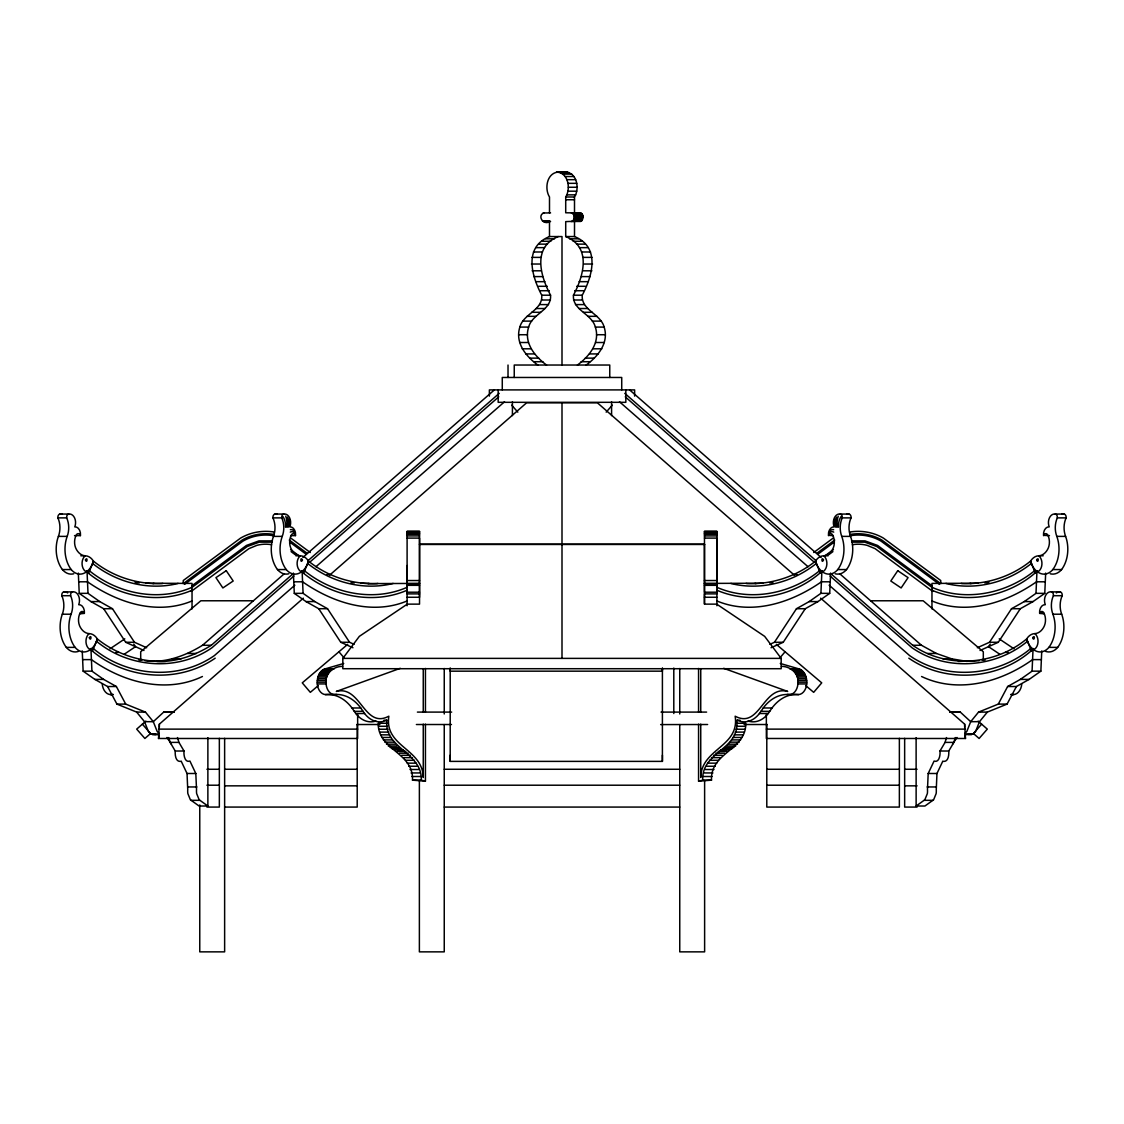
<?xml version="1.0" encoding="UTF-8"?>
<svg xmlns="http://www.w3.org/2000/svg" width="1124" height="1124" viewBox="0 0 1124 1124"><rect width="100%" height="100%" fill="white"/><g stroke="black" fill="none" stroke-linecap="round" stroke-linejoin="round"><path stroke-width="1.5" d="M192.035 608.941L192.035 583.412L146.12 583.23M181.147 761.074L187.034 773.495L187.736 789.568A13.853 9.793 -90 0 0 187.863 793.614L190.377 799.782L199.074 806.02L207.87 806.02L207.884 737.639M407.099 605.752L407.099 565.527M423.256 724.137L423.256 777.499C422.821 748.429 384.099 746.87 388.848 716.185C364.12 729.476 360.874 684.895 336.329 691.429L400.299 668.316M425.434 712.096L425.434 668.457M662.401 668.429L662.401 761.384L450.204 761.384L450.204 668.429M562 658.383L562 544.185M577.427 365.033C589.271 356.378 600.385 342.736 595.355 327.084C591.912 313.737 572.2 310.238 573.451 295.205C583.581 276.082 591.912 247.111 565.709 236.56L565.723 221.611L581.515 221.021L582.963 216.061L582.162 214.08L579.956 212.787M586.208 365.033C598.066 356.378 609.166 342.736 604.15 327.084C600.694 313.737 580.996 310.238 582.246 295.205C592.376 276.082 600.708 247.111 574.505 236.56L574.519 221.611M698.566 781.166L702.711 780.154C701.432 752.251 737.555 750.214 736.979 723.252L745.774 723.252C746.336 750.214 710.227 752.251 711.506 780.154L698.566 781.166L698.566 724.179M700.744 712.096L700.744 668.71M904.651 738.327L904.651 807.074L917.086 807.074M916.116 737.639L916.13 806.02L924.926 806.02L933.623 799.782L936.137 793.614A13.853 9.793 90 0 0 936.264 789.568L936.966 773.495L942.853 761.074M931.965 608.941L931.965 583.412L977.88 583.23M964.645 727.284L964.645 724.165L820.661 598.179M766.357 713.571L766.357 738.482L965.474 738.482L964.645 724.165M537.792 365.033C525.934 356.378 514.834 342.736 519.85 327.084C523.306 313.737 543.004 310.238 541.754 295.205C531.624 276.082 523.292 247.111 549.495 236.56L562 236.56L562 365.033M546.573 365.033C534.729 356.378 523.615 342.736 528.645 327.084C532.088 313.737 551.8 310.238 550.549 295.205C540.419 276.082 532.088 247.111 558.291 236.56M736.979 723.252L737.133 720.189A31.711 22.424 90 0 0 759.431 713.515L763.238 707.98A49.358 34.9 90 0 1 787.123 694.463L789.877 694.576A12.097 8.556 90 0 0 797.928 683.926C799.431 674.161 791.071 666.279 781.433 666.363M787.123 694.463L798.672 694.576A12.097 8.556 90 0 0 806.709 683.926C807.215 678.011 804.854 670.466 798.504 668.766L780.281 663.469M769.884 644.333L774.45 642.268L796.466 608.716L809.196 601.579L820.913 593.346L821.883 571.343C794.345 596.493 751.549 605.091 716.901 590.24M771.05 647.747L783.245 642.268L805.262 608.716L817.991 601.579L829.709 593.346L830.608 573.085M965.01 733.255A15.188 10.734 90 0 0 966.921 731.246L970.7 721.678L978.554 712.096L998.281 704.102L1007.624 686.525L1020.353 679.402L1032.071 671.154L1033.04 649.166C1000.037 679.809 946.043 684.08 908.81 658.172M977.332 647.747L989.513 642.268L1011.53 608.716L1024.259 601.579L1035.991 593.346L1036.96 571.343C1009.422 596.493 966.626 605.091 931.965 590.24M1007.624 686.525L1016.405 686.525L1029.134 679.402L1040.866 671.154L1041.751 650.908M980.03 650.487L998.309 642.268L1020.325 608.716L1033.054 601.579L1044.772 593.346L1045.671 573.085M425.434 724.179L425.434 781.166L421.289 780.154C422.385 752.082 383.776 748.696 386.867 720.189A31.711 22.424 -90 0 1 364.569 713.515L360.762 707.98A49.358 34.9 -90 0 0 336.877 694.463L325.328 694.576A12.097 8.556 -90 0 1 317.291 683.926C316.785 678.011 319.146 670.466 325.496 668.766L343.719 663.469M336.877 694.463L334.123 694.576A12.097 8.556 -90 0 1 326.072 683.926C324.569 674.161 332.929 666.279 342.567 666.363M168.698 737.555L170.145 742.388L175.246 751.015C174.965 754.654 175.456 761.721 180.388 761.482M177.48 737.555L178.941 742.388L184.027 751.015C183.521 754.626 184.715 763.126 189.928 761.074L195.815 773.495L196.531 789.568A13.853 9.793 -90 0 0 196.658 793.614L199.173 799.782L207.87 806.02M916.13 806.02L924.827 799.782L927.342 793.614A13.853 9.793 90 0 0 927.469 789.568L928.185 773.495L934.072 761.074C939.285 763.126 940.479 754.626 939.973 751.015L945.059 742.388L946.52 737.555M580.757 212.942L565.709 212.787L565.709 196.995C570.739 188.944 568.589 173.756 557.771 172.141M571.161 221.611C575.333 221.007 575.333 213.391 571.161 212.787M574.505 212.787L574.505 196.995C579.534 188.944 577.385 173.756 566.566 172.141M357.643 713.571L357.643 738.482L158.526 738.482L159.355 724.165L303.339 598.179M158.526 738.482L159.074 735.18M943.612 761.482C948.544 761.721 949.035 754.654 948.754 751.015L953.855 742.388L955.302 737.555M1016.405 686.525L1007.076 704.102L987.35 712.096L979.482 721.678L975.716 731.246A15.188 10.734 90 0 1 972.696 734.056L965.628 734.689M835.188 573.788A19.277 13.628 -90 0 0 846.527 569.559A27.988 19.796 -90 0 0 850.545 536.387A18.279 12.926 -90 0 1 851.037 517.883A3.231 2.29 -90 0 0 849.013 514.061L840.218 514.061A8.613 6.084 -90 0 0 834.387 517.813A8.613 6.084 -90 0 0 834.149 526.875A7.615 5.381 -90 0 0 828.444 535.347L832.954 535.628M1050.252 573.788A19.277 13.628 90 0 0 1061.604 569.559A27.988 19.796 90 0 0 1065.608 536.387A18.279 12.926 90 0 1 1066.1 517.883A3.231 2.29 90 0 0 1064.077 514.061L1055.281 514.061A8.613 6.084 90 0 0 1049.451 517.813A8.613 6.084 90 0 0 1049.226 526.875A7.615 5.381 90 0 0 1043.508 535.347L1049.479 535.628M192.035 590.24C157.88 605.035 117.037 596.31 88.571 573.338L93.447 561.143A15.68 11.085 -90 0 0 85.227 555.79A16.72 11.816 -90 0 1 76.544 549.706A11.788 8.332 -90 0 1 76.348 534.841A3.4 2.403 -90 0 1 80.38 535.628L74.521 535.628M215.19 658.172C178.365 683.828 126.534 679.486 92.491 651.161L97.367 638.966A15.68 11.085 90 0 0 89.133 633.613A16.72 11.816 -90 0 1 80.45 627.529A11.788 8.332 -90 0 1 80.268 612.664A3.4 2.403 -90 0 1 84.3 613.451L79.959 613.648M407.099 590.24C372.943 605.035 332.1 596.31 303.635 573.338L308.51 561.143A15.68 11.085 90 0 0 300.291 555.79A16.72 11.816 90 0 1 291.608 549.706A11.788 8.332 90 0 1 291.411 534.841A3.4 2.403 90 0 1 295.443 535.628L291.046 535.628M80.38 535.628L80.492 535.347A7.615 5.381 -90 0 0 74.774 526.875A8.613 6.084 -90 0 0 74.549 517.813A8.613 6.084 -90 0 0 68.719 514.061L59.923 514.061A3.231 2.29 -90 0 0 57.9 517.883A18.279 12.926 -90 0 1 58.392 536.387A27.988 19.796 -90 0 0 62.396 569.559A19.277 13.628 -90 0 0 73.748 573.788M295.443 535.628L295.556 535.347A7.615 5.381 90 0 0 289.852 526.875A8.613 6.084 90 0 0 289.613 517.813A8.613 6.084 90 0 0 283.782 514.061L274.987 514.061A3.231 2.29 90 0 0 272.963 517.883A18.279 12.926 90 0 1 273.455 536.387A27.988 19.796 90 0 0 277.473 569.559A19.277 13.628 90 0 0 288.812 573.788M957.002 737.47L952.576 744.172M990.258 644.094L988.516 646.679L999.924 654.337M748.022 721.018A31.711 22.424 90 0 0 768.212 713.515L772.019 707.98A49.358 34.9 90 0 1 795.918 694.463L798.672 694.576M419.533 544.185L704.467 544.185L704.467 604.136L716.719 604.136L764.657 636.353L781.18 658.383L781.18 668.71L342.82 668.71L342.82 658.383L359.343 636.353L407.281 604.136L419.533 604.136L419.533 538.101L407.099 538.101M780.042 657.695L785.072 651.779M606.173 412.157L612.313 405.146M981.631 724.165L973.44 733.522L979.116 738.482L987.308 729.125L978.161 721.13M173.883 712.096L163.697 712.096L153.3 721.678L144.518 721.678L136.65 712.096L116.924 704.102L107.595 686.525L94.866 679.402L83.134 671.154L82.249 650.908M144.954 660.757C165.298 663.413 185.432 655.798 202.531 645.274L284.414 573.633M302.89 557.448L494.391 389.902M156.812 661.432C176.173 662.261 195.07 655.418 211.326 645.274L293.195 573.633M307.723 560.918L499.225 393.358M293.954 576.008L212.043 647.691C177.395 671.899 128.558 667.881 96.453 641.228M309.817 562.141L498.747 396.828M294.853 585.211L214.417 655.573C178.084 680.905 126.956 676.592 93.376 648.632L90.44 648.632M315.942 566.749L504.507 401.788M145.839 721.13L136.692 729.125L144.884 738.482L150.56 733.522L142.369 724.165M329.753 575.052L526.608 402.799L597.392 402.799L794.246 575.052M347.667 644.361L302.272 682.858L310.322 692.342L318.176 685.682M62.396 569.559L71.191 569.559A19.277 13.628 -90 0 0 86.379 571.891L86.604 571.723A20.049 14.176 -90 0 0 93.447 561.143C112.639 576.556 137.114 584.522 161.687 583.609L162.854 583.412M79.902 613.451L84.412 613.17A7.615 5.381 -90 0 0 78.694 604.684A8.613 6.084 -90 0 0 78.469 595.636A8.613 6.084 -90 0 0 72.624 591.884L63.843 591.884A3.231 2.29 -90 0 0 61.806 595.706A18.279 12.926 -90 0 1 62.312 614.21A27.988 19.796 -90 0 0 66.316 647.382L75.111 647.382A19.277 13.628 -90 0 0 90.299 649.714L90.51 649.546A20.049 14.176 -90 0 0 97.367 638.966C116.559 654.379 141.034 662.345 165.607 661.432M277.473 569.559L286.255 569.559A19.277 13.628 90 0 0 301.457 571.891L301.668 571.723A20.035 14.162 -90 0 0 308.51 561.143C327.702 576.556 352.177 584.522 376.751 583.609L377.917 583.412M184.631 584.297L242.967 541.122C252.113 535.783 263.142 533.9 273.568 535.698M191.67 585.969L246.395 545.463L258.97 540.883L272.43 540.883M191.586 587.697L247.224 546.517L259.251 542.147L272.149 542.147M813.706 552.516L833.179 538.101M816.839 553.303L834.725 540.068M817.78 554.287L834.191 542.133M825.086 555.748L833.432 549.58M828.767 554.694L832.912 551.631M191.235 591.407L248.896 548.653L256.932 545.323A34.268 34.268 0 0 1 271.587 544.704M828.557 535.628A3.4 2.403 -90 0 1 832.589 534.841A11.788 8.332 -90 0 1 832.392 549.706A16.72 11.816 -90 0 1 823.709 555.79A15.68 11.085 -90 0 0 815.49 561.143L816.389 563.405C792.87 582.288 760.962 590.788 731.443 583.609L730.895 583.412M1043.62 535.628A3.4 2.403 90 0 1 1047.652 534.841A11.788 8.332 90 0 1 1047.456 549.706A16.72 11.816 90 0 1 1038.773 555.79A15.68 11.085 90 0 0 1030.553 561.143L1031.453 563.405C1007.933 582.288 976.039 590.788 946.506 583.609L945.958 583.412M1044.041 613.648L1039.7 613.451A3.4 2.403 90 0 1 1043.732 612.664A11.788 8.332 90 0 1 1043.55 627.529A16.72 11.816 90 0 1 1034.867 633.613A15.68 11.085 -90 0 0 1026.634 638.966L1027.547 641.228C995.442 667.881 946.605 671.899 911.957 647.691L830.046 576.008M110.011 648.801L124.806 638.868M124.076 654.337L135.484 646.679L133.742 644.094M544.044 212.787C536.921 215.387 543.047 225.783 549.903 221.611M746.083 583.412L747.249 583.609C771.823 584.522 796.298 576.556 815.49 561.143A20.035 14.162 90 0 0 822.332 571.723L822.543 571.891A19.277 13.628 -90 0 0 837.745 569.559L846.527 569.559M830.805 573.633L912.674 645.274C946.829 669.173 994.965 665.197 1026.634 638.966A20.049 14.176 90 0 0 1033.49 649.546L1033.701 649.714A19.277 13.628 90 0 0 1048.889 647.382L1057.684 647.382A27.988 19.796 90 0 0 1061.688 614.21A18.279 12.926 90 0 1 1062.194 595.706A3.231 2.29 90 0 0 1060.157 591.884L1051.376 591.884A8.613 6.084 90 0 0 1045.531 595.636A8.613 6.084 90 0 0 1045.306 604.684A7.615 5.381 90 0 0 1039.588 613.17L1044.098 613.451M178.042 583.412L177.494 583.609C147.961 590.788 116.067 582.288 92.547 563.405M192.035 587.318C158.217 602.141 117.669 593.627 89.456 570.809L86.534 570.809M192.035 600.961C156.756 615.671 117.416 602.689 87.503 581.796L78.708 581.796M393.105 583.412L392.557 583.609C363.038 590.788 331.13 582.288 307.611 563.405M407.099 600.961C371.819 615.671 332.479 602.689 302.567 581.796L293.786 581.796M202.432 676.508C165.664 694 123.134 682.296 91.423 659.619L82.628 659.619M961.146 583.412L962.313 583.609C986.886 584.522 1011.361 576.556 1030.553 561.143A20.049 14.176 90 0 0 1037.396 571.723L1037.621 571.891A19.277 13.628 90 0 0 1052.809 569.559L1061.604 569.559M557.434 172.141C546.615 173.756 544.466 188.944 549.495 196.995L549.495 212.787M563.658 172.59L566.229 172.141M152.892 583.609L154.058 583.412M361.183 583.23L369.122 583.412M849.632 532.073C861.153 530.078 873.32 532.214 883.422 538.101L940.76 580.532L940.76 583.651L881.862 540.068C872.379 534.518 860.956 532.565 850.151 534.434M850.432 535.698C860.858 533.9 871.887 535.783 881.033 541.122L939.369 584.297M851.571 540.883L865.03 540.883L877.605 545.463L932.33 585.969M851.851 542.147L864.749 542.147L876.776 546.517L932.414 587.697M113.018 694.463L110.264 694.576A12.097 8.556 90 0 1 102.214 683.926M704.467 583.412L762.817 583.23M769.589 582.836L772.975 582.639M984.652 582.836L988.052 582.639M958.393 661.432L979.046 660.757M144.518 721.678L148.284 731.246A15.188 10.734 -90 0 0 151.304 734.056L155.646 734.52M979.482 721.678L970.7 721.678L960.303 712.096L949.878 712.166M325.328 694.576L328.082 694.463A49.358 34.9 -90 0 1 351.981 707.98L355.788 713.515A31.711 22.424 -90 0 0 375.978 721.018M174.122 712.166L163.697 712.096M557.097 172.183L566.903 172.183M556.521 172.281L567.48 172.281M560.342 172.59L569.137 172.59M562.941 174.108L571.723 174.108M565.161 176.524L573.957 176.524M566.861 179.671L575.657 179.671M567.943 183.338L576.738 183.338M568.308 187.258L577.104 187.258M567.943 191.192L576.738 191.192M566.861 194.859L575.657 194.859M565.709 196.995L574.505 196.995M565.709 199.749L574.505 199.749M543.243 212.942L550.563 212.942M572.72 213.377L581.515 213.377M573.366 214.08L582.162 214.08M573.858 214.993L582.654 214.993M574.181 216.061L582.963 216.061M574.28 217.199L583.075 217.199M574.181 218.337L582.963 218.337M573.858 219.405L582.654 219.405M573.366 220.318L582.162 220.318M542.485 221.021L549.805 221.021M572.72 221.021L581.515 221.021M543.243 221.456L550.563 221.456M571.976 221.456L580.757 221.456M565.709 236.56L574.505 236.56M545.674 238.808L554.469 238.808M569.531 238.808L578.326 238.808M541.993 241.267L550.788 241.267M573.212 241.267L582.007 241.267M538.635 244.133L547.43 244.133M576.57 244.133L585.365 244.133M535.755 247.645L544.536 247.645M579.464 247.645L588.259 247.645M533.478 251.987L542.274 251.987M581.726 251.987L590.522 251.987M531.989 257.382L540.784 257.382M583.216 257.382L592.011 257.382M531.441 264.028L540.237 264.028M583.763 264.028L592.559 264.028M532.102 270.8L540.897 270.8M583.103 270.8L591.898 270.8M533.816 276.602L542.597 276.602M581.403 276.602L590.184 276.602M536.106 281.674L544.901 281.674M579.099 281.674L587.894 281.674M538.508 286.297L547.304 286.297M576.696 286.297L585.492 286.297M540.56 290.723L549.341 290.723M574.659 290.723L583.44 290.723M541.754 295.205L550.549 295.205M573.451 295.205L582.246 295.205M541.656 300.01L550.451 300.01M573.549 300.01L582.344 300.01M539.717 304.59L548.512 304.59M575.488 304.59L584.283 304.59M536.176 308.524L544.971 308.524M579.029 308.524L587.824 308.524M531.736 312.289L540.518 312.289M583.482 312.289L592.264 312.289M527.072 316.322L535.853 316.322M588.147 316.322L596.942 316.322M522.871 321.113L531.666 321.113M592.334 321.113L601.129 321.113M519.85 327.084L528.645 327.084M595.355 327.084L604.15 327.084M518.684 334.727L527.465 334.727M596.535 334.727L605.316 334.727M519.625 342.511L528.421 342.511M595.579 342.511L604.375 342.511M522.168 348.805L530.964 348.805M593.036 348.805L601.832 348.805M525.779 353.92L534.56 353.92M589.44 353.92L598.221 353.92M529.924 358.135L538.719 358.135M585.281 358.135L594.076 358.135M534.097 361.731L542.892 361.731M581.108 361.731L589.903 361.731M57.9 517.883L66.681 517.883A3.231 2.29 -90 0 1 68.719 514.061M272.963 517.883L281.759 517.883A3.231 2.29 90 0 1 283.782 514.061M840.218 514.061A3.231 2.29 -90 0 1 842.241 517.883L851.037 517.883M1055.281 514.061A3.231 2.29 90 0 1 1057.319 517.883L1066.1 517.883M407.099 531.512L419.533 531.512M704.467 531.512L716.901 531.512M407.099 532.073L419.533 532.073M704.467 532.073L716.901 532.073M407.099 533.001L419.533 533.001M704.467 533.001L716.901 533.001M407.099 533.647L419.533 533.647M704.467 533.647L716.901 533.647M407.099 534.279L419.533 534.279M704.467 534.279L716.901 534.279M407.099 535.909L419.533 535.909M704.467 535.909L716.901 535.909M58.392 536.387L67.187 536.387A27.988 19.796 -90 0 0 71.191 569.559M273.455 536.387L282.25 536.387A27.988 19.796 90 0 0 286.255 569.559M837.745 569.559A27.988 19.796 -90 0 0 841.75 536.387L850.545 536.387M1052.809 569.559A27.988 19.796 90 0 0 1056.813 536.387L1065.608 536.387M704.467 538.101L716.901 538.101L716.901 587.318C750.72 602.141 791.254 593.627 819.48 570.809L822.403 570.809M419.533 544.466L704.65 544.466M80.83 555.79L85.227 555.79A8.837 6.252 -90 0 0 82.08 564.374A8.837 6.252 -90 0 0 86.379 571.891M295.893 555.79L300.291 555.79A8.837 6.252 90 0 0 297.143 564.374A8.837 6.252 90 0 0 301.457 571.891M828.107 555.79L823.709 555.79A8.837 6.252 -90 0 1 826.857 564.374A8.837 6.252 -90 0 1 822.543 571.891M1043.17 555.79L1038.773 555.79A8.837 6.252 90 0 1 1041.92 564.374A8.837 6.252 90 0 1 1037.621 571.891M301.597 570.809L304.52 570.809C332.746 593.627 373.28 602.141 407.099 587.318L407.099 531.329L419.533 531.329L419.533 597.266L407.099 597.266M1037.466 570.809L1034.544 570.809C1006.331 593.627 965.783 602.141 931.965 587.318M326.929 574.589L329.866 574.589M794.134 574.589L797.071 574.589M407.099 580.532L419.533 580.532M704.467 580.532L716.901 580.532M830.214 581.796L821.433 581.796C791.521 602.689 752.181 615.671 716.901 600.961M1045.292 581.796L1036.497 581.796C1006.584 602.689 967.244 615.671 931.965 600.961M135.035 582.26L137.971 582.26M986.029 582.26L988.965 582.26M367.969 583.609L419.533 583.412M407.099 583.651L419.533 583.651M704.467 583.651L716.901 583.651M407.099 585.323L419.533 585.323M704.467 585.323L716.901 585.323M407.099 592.207L419.533 592.207M716.901 592.207L704.467 592.207L704.467 531.329L716.901 531.329L716.901 605.752M78.329 573.085L79.228 593.346L88.009 593.346L99.741 601.579L112.47 608.716L134.487 642.268L146.668 647.747M293.392 573.085L294.291 593.346L303.087 593.346L314.804 601.579L327.534 608.716L349.55 642.268L354.116 644.333M820.913 593.346L829.709 593.346M1035.991 593.346L1044.772 593.346M407.099 593.879L419.533 593.879M716.901 593.879L704.467 593.879L704.467 603.897M61.806 595.706L70.601 595.706A3.231 2.29 -90 0 1 72.624 591.884M1051.376 591.884A3.231 2.29 90 0 1 1053.399 595.706L1062.194 595.706M704.467 597.266L716.901 597.266M253.322 600.778L200.831 600.778L140.697 651.779L140.697 660.406M870.679 600.778L923.169 600.778L983.303 651.779L983.303 660.406M79.228 593.346L90.946 601.579L99.741 601.579M294.291 593.346L306.009 601.579L314.804 601.579M809.196 601.579L817.991 601.579M1024.259 601.579L1033.054 601.579M90.946 601.579L103.675 608.716L112.47 608.716M306.009 601.579L318.738 608.716L327.534 608.716M796.466 608.716L805.262 608.716M1011.53 608.716L1020.325 608.716M62.312 614.21L71.093 614.21A27.988 19.796 -90 0 0 75.111 647.382M1048.889 647.382A27.988 19.796 90 0 0 1052.907 614.21L1061.688 614.21M103.675 608.716L125.691 642.268L134.487 642.268M318.738 608.716L340.755 642.268L349.55 642.268M774.45 642.268L783.245 642.268M989.513 642.268L998.309 642.268M202.531 645.274L211.326 645.274M912.674 645.274L921.469 645.274L936.433 653.48L951.719 658.847L967.188 661.432M1033.56 648.632L1030.624 648.632C997.044 676.592 945.916 680.905 909.583 655.573L829.147 585.211M115.786 652.412L118.708 652.412M1005.292 652.412L1008.214 652.412M187.567 653.48L196.349 653.48M927.651 653.48L936.433 653.48M342.82 658.383L781.18 658.383M172.281 658.847L181.076 658.847M942.924 658.847L951.719 658.847M1041.372 659.619L1032.577 659.619C1000.866 682.296 958.336 694 921.568 676.508M138.955 660.083L141.877 660.083M982.123 660.083L985.046 660.083M325.496 668.766L334.278 668.766M789.722 668.766L798.504 668.766M324.274 669.131L333.069 669.131M790.931 669.131L799.726 669.131M323.108 669.721L331.889 669.721M792.111 669.721L800.892 669.721M321.998 670.508L330.779 670.508M793.221 670.508L802.002 670.508M83.134 671.154L91.929 671.154L103.647 679.402L116.376 686.525L125.719 704.102L145.446 712.096L153.3 721.678L157.079 731.246A15.188 10.734 -90 0 0 158.99 733.255M1032.071 671.154L1040.866 671.154M320.958 671.506L329.753 671.506M794.246 671.506L803.042 671.506M320.031 672.672L328.826 672.672M795.174 672.672L803.969 672.672M319.216 673.993L328.011 673.993M795.989 673.993L804.784 673.993M318.528 675.454L327.309 675.454M796.691 675.454L805.472 675.454M317.966 677.027L326.761 677.027M797.239 677.027L806.034 677.027M317.558 678.685L326.353 678.685M797.647 678.685L806.442 678.685M94.866 679.402L103.647 679.402M1020.353 679.402L1029.134 679.402M317.319 680.413L326.101 680.413M797.899 680.413L806.681 680.413M317.221 682.17L326.016 682.17M797.984 682.17L806.779 682.17M317.291 683.926L326.072 683.926M797.928 683.926L806.709 683.926M107.595 686.525L116.376 686.525M110.264 694.576L113.187 694.576M1010.813 694.576L1013.736 694.576A12.097 8.556 -90 0 0 1021.786 683.926M116.924 704.102L125.719 704.102M998.281 704.102L1007.076 704.102M351.981 707.98L360.762 707.98M763.238 707.98L772.019 707.98M354.257 711.337L363.052 711.337M760.948 711.337L769.743 711.337M136.65 712.096L145.446 712.096M417.397 712.096L451.679 712.096M661.024 712.096L706.603 712.096M950.117 712.096L960.303 712.096M978.554 712.096L987.35 712.096M355.788 713.515L364.569 713.515M759.431 713.515L768.212 713.515M383.93 720.189L386.867 720.189M737.133 720.189L740.07 720.189M387.021 723.252L378.226 723.252C377.664 750.214 413.772 752.251 412.494 780.154L425.434 781.166M356.73 724.516L379.884 724.516M416.386 724.516L451.469 724.516M660.631 724.587L707.614 724.516M744.116 724.516L767.271 724.516M378.605 726.273L387.387 726.273M736.613 726.273L745.395 726.273M158.526 729.125L357.643 729.125M379.167 729.237L387.963 729.237M736.037 729.237L744.833 729.237M766.357 729.125L965.474 729.125M379.94 732.103L388.735 732.103M735.265 732.103L744.06 732.103M151.304 734.056L158.625 734.056M965.376 734.056L972.696 734.056M152.513 734.689L158.372 734.689M380.91 734.857L389.705 734.857M734.295 734.857L743.09 734.857M382.062 737.47L390.857 737.47M733.143 737.47L741.938 737.47M383.382 739.901L392.178 739.901M731.822 739.901L740.618 739.901M384.872 742.149L393.653 742.149M730.347 742.149L739.128 742.149M170.145 742.388L178.941 742.388M945.059 742.388L953.855 742.388M386.487 744.172L395.283 744.172M728.717 744.172L737.513 744.172M388.258 745.971L397.039 745.971M726.961 745.971L735.742 745.971M390.126 747.53L398.922 747.53M725.078 747.53L733.874 747.53M392.107 748.809L400.889 748.809M723.111 748.809L731.893 748.809M394.622 749.947L403.418 749.947M720.582 749.947L729.378 749.947M175.246 751.015L184.027 751.015M939.973 751.015L948.754 751.015M397.067 751.408L405.848 751.408M718.152 751.408L726.933 751.408M399.385 753.192L408.181 753.192M715.819 753.192L724.615 753.192M401.591 755.286L410.386 755.286M713.614 755.286L722.409 755.286M403.642 757.646L412.438 757.646M711.562 757.646L720.358 757.646M405.525 760.288L414.32 760.288M709.68 760.288L718.475 760.288M407.225 763.154L416.021 763.154M707.98 763.154L716.775 763.154M408.729 766.245L417.51 766.245M706.49 766.245L715.271 766.245M206.914 769.266L219.349 769.266M224.631 769.266L357.207 769.266M444.247 769.266L679.753 769.266M766.793 769.266L899.369 769.266M904.651 769.266L917.086 769.266M410.007 769.519L418.802 769.519M705.198 769.519L713.993 769.519M411.075 772.947L419.87 772.947M704.13 772.947L712.925 772.947M187.034 773.495L195.815 773.495M928.185 773.495L936.966 773.495M411.904 776.501L420.699 776.501M703.301 776.501L712.096 776.501M412.494 780.154L421.289 780.154M702.711 780.154L711.506 780.154M206.914 785.212L219.349 785.212M444.247 785.212L679.753 785.212M766.793 785.212L899.369 785.212M224.631 785.845L357.207 785.845M904.651 785.845L917.086 785.845M188.115 786.955L196.897 786.955M927.103 786.955L935.885 786.955M191.01 800.33L199.791 800.33M924.209 800.33L932.99 800.33M206.914 807.074L219.349 807.074L219.349 738.327M224.631 807.074L357.207 807.074L357.207 724.587M444.247 807.074L679.753 807.074M1013.736 694.576L1010.982 694.463M968.354 734.52L971.487 734.689M351.025 582.639L354.411 582.836M135.948 582.639L139.348 582.836M274.368 532.073C262.847 530.078 250.68 532.214 240.578 538.101L183.24 580.532L183.24 583.651L242.138 540.068C251.621 534.518 263.044 532.565 273.849 534.434M969.942 583.412L971.108 583.609M754.878 583.412L756.031 583.609M723.701 668.316L787.671 691.429C763.126 684.895 759.88 729.476 735.152 716.185C739.901 746.87 701.179 748.429 700.744 777.499L700.744 724.137M340.755 642.268L352.95 647.747M125.691 642.268L143.97 650.487M999.194 638.868L1013.989 648.801M932.765 591.407L875.104 548.653L867.068 545.323A34.268 34.268 0 0 0 852.414 544.704M290.821 538.101L310.294 552.516M289.275 540.068L307.161 553.303M289.809 542.133L306.22 554.287M290.568 549.58L298.914 555.748M291.088 551.631L295.233 554.694M776.333 644.361L821.728 682.858L813.678 692.342L805.824 685.682M629.609 389.902L821.11 557.448M839.586 573.633L921.469 645.274M624.775 393.358L816.277 560.918M625.253 396.828L814.183 562.141M619.493 401.788L808.058 566.749M511.687 405.146L517.827 412.157M338.928 651.779L343.958 657.695M171.424 744.172L166.998 737.47M303.635 573.338L302.117 571.343L303.087 593.346M88.571 573.338L87.04 571.343L88.009 593.346M92.491 651.161L90.96 649.166L91.929 671.154M1031.453 563.405L1035.429 573.338M1027.547 641.228L1031.509 651.161M816.389 563.405L820.365 573.338M964.926 735.18L965.474 738.482M549.481 221.611L549.495 236.56M899.369 738.327L899.369 807.074L766.793 807.074L766.793 724.587M704.622 780.449L704.622 951.859L679.753 951.859L679.753 724.587M698.566 668.457L698.566 712.096M679.753 668.513L679.753 713.979M673.796 668.063L673.796 713.529M662.401 668.063L662.401 671.168L450.204 671.168L450.204 668.063M662.401 755.173L662.401 761.384M634.624 396.112L634.624 389.902L489.376 389.902L489.376 396.112M625.829 389.902L625.829 402.322L498.171 402.322L498.171 389.902M621.727 389.902L621.727 377.467L502.273 377.467L502.273 389.902M611.582 401.774L611.582 415.599M609.756 377.467L609.756 365.033L514.244 365.033L514.244 377.467M562 402.799L562 544.578M512.418 401.774L512.418 415.599M508.02 365.033L508.02 377.467M450.204 755.173L450.204 761.384M444.247 668.513L444.247 713.979M444.247 724.587L444.247 951.859L419.378 951.859L419.378 780.449M423.256 668.71L423.256 712.096M224.631 738.327L224.631 951.859L199.763 951.859L199.763 804.939M159.355 724.165L159.355 727.284M289.205 518.895A11.914 8.43 90 0 1 288.615 526.987M290.343 529.713A6.337 4.482 90 0 1 294.432 531.497M274.987 514.061A8.613 6.084 90 0 1 277.347 514.286M835.385 526.987A11.914 8.43 -90 0 1 834.795 518.895M829.568 531.497A6.337 4.482 -90 0 1 833.657 529.713M846.653 514.286A8.613 6.084 -90 0 1 849.013 514.061M841.75 536.387A18.279 12.926 -90 0 1 842.241 517.883M837.366 527.058A16.762 11.858 -90 0 1 838.251 516.155M836.396 527.044A13.586 9.61 -90 0 1 836.467 517.124M829.315 533.169A5.831 4.117 -90 0 1 833.741 532.13M838.462 527.24A13.657 9.666 -90 0 1 840.963 516.689M281.759 517.883A18.279 12.926 90 0 1 282.25 536.387M285.749 516.155A16.762 11.858 90 0 1 286.634 527.058M287.533 517.124A13.586 9.61 90 0 1 287.603 527.044M290.259 532.13A5.831 4.117 90 0 1 294.685 533.169M283.037 516.689A13.657 9.666 90 0 1 285.538 527.24M1061.716 514.286A8.613 6.084 90 0 1 1064.077 514.061M1056.813 536.387A18.279 12.926 90 0 1 1057.319 517.883M1056.335 592.966A8.613 6.084 90 0 1 1060.157 591.884M1057.684 647.382A19.277 13.628 90 0 1 1045.489 651.344M1034.867 633.613A8.837 6.252 90 0 1 1038 642.197A8.837 6.252 90 0 1 1033.701 649.714M1052.907 614.21A18.279 12.926 90 0 1 1053.399 595.706M63.843 591.884A8.613 6.084 -90 0 1 67.665 592.966M78.511 651.344A19.277 13.628 -90 0 1 66.316 647.382M90.299 649.714A8.837 6.252 -90 0 1 86 642.197A8.837 6.252 -90 0 1 89.133 633.613M70.601 595.706A18.279 12.926 -90 0 1 71.093 614.21M59.923 514.061A8.613 6.084 -90 0 1 62.284 514.286M66.681 517.883A18.279 12.926 -90 0 1 67.187 536.387M85.438 559.921C87.208 564.613 87.827 555.734 85.438 559.921M89.344 637.744C91.044 642.422 91.901 633.557 89.344 637.744M302.44 559.963C300.445 564.557 300.248 555.649 302.44 559.963M823.499 559.921C821.574 564.599 821.237 555.692 823.499 559.921M1036.637 559.78C1037.986 564.712 1039.447 555.958 1036.637 559.78M1032.731 637.603C1034.01 642.521 1035.626 633.838 1032.731 637.603M897.753 570.697L890.812 581.01L901.139 587.95L908.066 577.638L897.753 570.697M226.247 570.697L215.934 577.638L222.861 587.95L233.188 581.01L226.247 570.697"/></g></svg>
